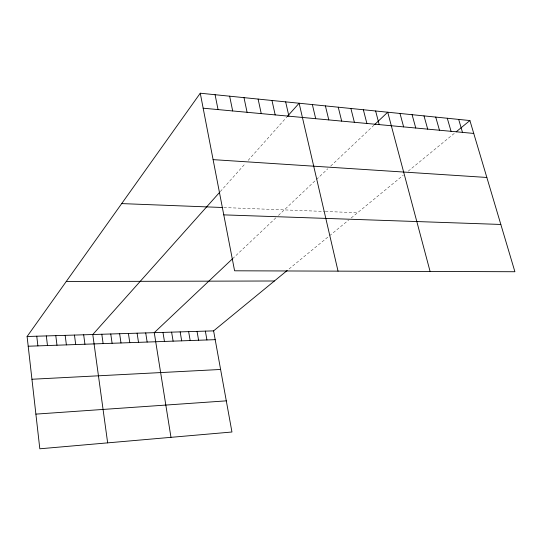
<?xml version="1.0" encoding="UTF-8"?>
<svg xmlns="http://www.w3.org/2000/svg" width="542" height="542" viewBox="0 0 542 542"><rect width="100%" height="100%" fill="white"/><g stroke="black" fill="none" stroke-linecap="round" stroke-linejoin="round"><path stroke-width="0.41" stroke-dasharray="2.71 2.03" d="M220.276 191.604L245.377 163.474M248.148 160.364L286.765 117.072M232.552 258.737L276.163 217.559M278.446 215.404L315.837 180.1M316.426 179.537L327.835 168.765M330.688 166.076L374.021 125.155M289.076 268.947L328.886 236.271M329.543 235.736L348.675 220.038M351.175 217.979L403.295 175.215M408.207 171.184L454.948 132.824M223.846 207.552L324.522 211.455M325.329 211.482L357.578 212.728"/><path stroke-width="0.81" d="M287.206 270.478L213.602 330.877L231.949 432.008L39.817 448.79L27.1 336.501L200.262 93.21L469.907 120.548L514.9 271.732L234.591 270.797L200.262 93.21M219.74 192.207L92.784 334.522L107.655 442.868M287.321 116.455L299.116 103.231L338.039 271.142M232.552 258.737L154.26 332.666L170.974 437.333M374.637 124.579L387.726 112.214L430.091 271.447M456.174 131.821L469.907 120.548M35.887 414.115L226.299 400.856M31.944 379.251L220.608 369.468M28.204 346.223L215.201 339.665M27.1 336.501L213.602 330.877M66.246 281.508L274.394 280.993M223.785 214.869L500.828 224.456M121.693 203.596L222.22 207.491M213.108 159.633L486.845 177.464M203.162 108.197L473.742 133.427M458.681 119.409L462.482 132.377M447.286 118.258L451.059 131.313M435.727 117.086L439.467 130.236M423.993 115.893L427.706 129.138M412.089 114.687L415.761 128.02M399.996 113.461L403.634 126.889M375.633 110.988L379.19 124.613M363.357 109.748L366.88 123.461M350.898 108.481L354.38 122.296M338.249 107.201L341.684 121.11M325.403 105.9L328.798 119.911M312.361 104.572L315.708 118.691M285.661 101.869L288.906 116.191M271.989 100.48L275.187 114.911M258.107 99.071L261.244 113.61M243.995 97.641L247.077 112.289M229.652 96.191L232.674 110.947M215.079 94.715L218.04 109.579M205.357 331.128L206.936 339.956M197.037 331.379L198.596 340.247M188.643 331.629L190.174 340.545M180.168 331.887L181.678 340.843M171.611 332.144L173.108 341.142M162.973 332.402L164.45 341.446M145.717 332.923L147.146 342.056M137.099 333.181L138.508 342.354M128.4 333.445L129.789 342.659M119.626 333.709L120.988 342.971M110.764 333.98L112.099 343.282M101.815 334.251L103.129 343.594M83.671 334.793L84.931 344.238M74.464 335.071L75.704 344.556M65.175 335.356L66.388 344.888M55.792 335.633L56.978 345.213M46.321 335.925L47.479 345.552M36.761 336.209L37.886 345.884"/></g></svg>
